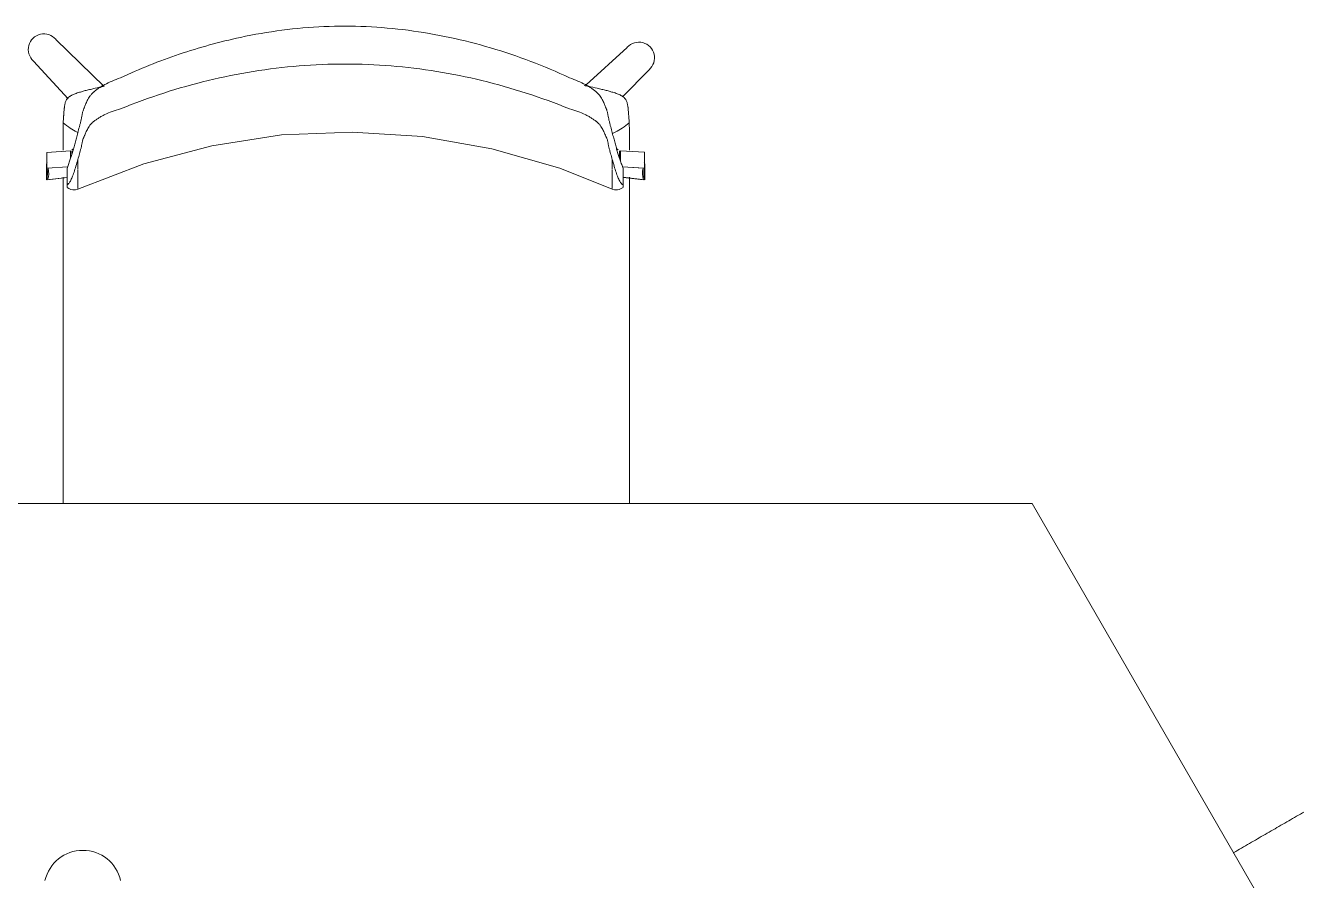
# Model space of a CAD drawing. Header units: millimetres. Extents: x 155927 to 326028, y -36033 to 97293.
# Drawn here: x 175132 to 176197, y 18682 to 19399 of the extents above; entities that cross this region are included whole.
import ezdxf

# ---------------------------------------------------------------- set-up
doc = ezdxf.new("R2010")
doc.units = ezdxf.units.MM
doc.header["$MEASUREMENT"] = 0
doc.layers.add('A-GENM', color=8, linetype='CONTINUOUS', lineweight=9)
doc.layers.add('I-FURN', color=8, linetype='CONTINUOUS', lineweight=9)

msp = doc.modelspace()

# ---------------------------------------------------------------- linework, layer by layer
at = {"layer": 'A-GENM'}
msp.add_arc((175179.8, 18674.8), 32.5, 12.6804, 167.3196, dxfattribs=at)
at = {"layer": 'I-FURN'}
for p, q in [((175197.8, 19347.5), (175157.1, 19386.9)), ((175636.1, 19380.2), (175601.7, 19348.7)), ((175138.4, 19368.7), (175167.4, 19337.2)), ((175632.2, 19338.7), (175654.3, 19361.5)), ((175287.9, 19297.8), (175346.4, 19306.8)), ((175346.4, 19306.8), (175405.5, 19309.3)), ((175405.5, 19309.3), (175464.5, 19305.5)), ((175464.5, 19305.5), (175522.7, 19295.3)), ((175149.7, 19292.2), (175169.6, 19293.6)), ((175149.7, 19278.9), (175149.7, 19292.2)), ((175169.6, 19293.6), (175169.6, 19287.7)), ((175170.6, 19293.6), (175170.6, 19290.6)), ((175230.8, 19282.6), (175287.9, 19297.8)), ((175522.7, 19295.3), (175579.5, 19278.9)), ((175629.5, 19287.7), (175629.5, 19293.6)), ((175630.4, 19293.6), (175650.4, 19292.3)), ((175630.4, 19284.8), (175630.4, 19293.6)), ((175650.4, 19292.3), (175650.4, 19278.9)), ((175149.4, 19282.5), (175149.4, 19269.2)), ((175175.7, 19261.4), (175230.8, 19282.6)), ((175650.7, 19269.2), (175650.7, 19282.5)), ((175149.4, 19269.2), (175166.6, 19271.2)), ((175167.1, 19280.1), (175149.7, 19278.9)), ((175150.3, 19269.2), (175166.6, 19271.2)), ((175166.6, 19265), (175166.6, 19278.6)), ((175579.5, 19278.9), (175623.4, 19261.4)), ((175650.4, 19278.9), (175632, 19280.2)), ((175649.4, 19278.9), (175632, 19280.1)), ((175632.6, 19265), (175632.6, 19278.6)), ((175632.6, 19271.4), (175650.7, 19269.2)), ((175632.6, 19271.2), (175649.7, 19269.2)), ((175166.6, 19262.9), (175168.1, 19261.9)), ((175168.1, 19261.9), (175169.8, 19261.1)), ((175169.8, 19261.1), (175171.3, 19260.8)), ((175171.3, 19260.8), (175173.6, 19260.8)), ((175173.6, 19260.8), (175175.7, 19261.4)), ((175625.5, 19260.8), (175623.4, 19261.4)), ((175627.8, 19260.8), (175625.5, 19260.8)), ((175629.3, 19261.1), (175627.8, 19260.8)), ((175631, 19261.9), (175629.3, 19261.1)), ((175632.6, 19262.9), (175631, 19261.9)), ((175975.3, 18997.9), (174825.3, 18997.9)), ((176550.3, 18002), (175975.3, 18997.9))]:
    msp.add_line(p, q, dxfattribs=at)
for centre, start, end in [((175147.2, 19378.5), 40.4176, 228.0338), ((175645.8, 19371.5), 310.3941, 138.0104)]:
    msp.add_arc(centre, 13.1, start, end, dxfattribs=at)
for centre, start_param, end_param in [((175132.9, 19287.9), 5.960696, 6.044337), ((175667.2, 19287.9), 3.380441, 3.464082), ((175132.9, 19274.6), 5.960696, 6.540192), ((175133.8, 19274.6), 5.960696, 6.540192), ((175666.2, 19274.6), 2.884586, 3.464082), ((175667.2, 19274.6), 2.884586, 3.464082)]:
    msp.add_ellipse(centre, major_axis=(17.4, 0), ratio=0.978487, start_param=start_param, end_param=end_param, dxfattribs=at)
for points, knots in [([(175211.4, 19354.7), (175227.5, 19362.2), (175260.3, 19375.4), (175317.3, 19391.2), (175381.8, 19399.7), (175452.7, 19396.5), (175510.5, 19384), (175555.3, 19368.9), (175577, 19359.7), (175587.7, 19354.7)], [-1, -1, -1, -1, -0.863636, -0.727273, -0.545455, -0.363636, -0.181818, -0.090909, 0, 0, 0, 0]), ([(175587.7, 19328.7), (175575.8, 19333.5), (175551.6, 19342.3), (175502, 19356.4), (175438.3, 19366.8), (175360.8, 19366.8), (175297.1, 19356.4), (175247.5, 19342.4), (175223.4, 19333.5), (175211.4, 19328.7)], [-1, -1, -1, -1, -0.9, -0.8, -0.6, -0.4, -0.2, -0.1, 0, 0, 0, 0]), ([(175163.4, 19317), (175163.4, 19318.1), (175163.5, 19319.7), (175163.7, 19321.7), (175163.7, 19322.8), (175163.8, 19323.6), (175163.8, 19324.4), (175163.9, 19325.4), (175164, 19326.6), (175164.1, 19327.8), (175164.2, 19328.7), (175164.3, 19329.2), (175164.3, 19329.6), (175164.4, 19330), (175164.4, 19330.5), (175164.6, 19331.4), (175164.8, 19332.6), (175165.1, 19334), (175165.5, 19335.2), (175166.2, 19336.4), (175167.1, 19337.6), (175168, 19338.5), (175168.9, 19339.2), (175169.6, 19339.6), (175170.3, 19340), (175171.3, 19340.5), (175172.6, 19341.1), (175174.3, 19341.7), (175176, 19342.3), (175177.8, 19342.8), (175179.4, 19343.3), (175180.9, 19343.7), (175182.6, 19344.2), (175184.4, 19344.6), (175186.9, 19345.2), (175191.3, 19346.2), (175195.1, 19347.1), (175197.4, 19347.6)], [0, 0, 0, 0, 0.0625, 0.09375, 0.109375, 0.125, 0.140625, 0.15625, 0.1875, 0.21875, 0.234375, 0.242188, 0.25, 0.257812, 0.265625, 0.28125, 0.3125, 0.34375, 0.375, 0.40625, 0.4375, 0.46875, 0.484375, 0.5, 0.515625, 0.53125, 0.5625, 0.59375, 0.625, 0.65625, 0.6875, 0.71875, 0.75, 0.78125, 0.8125, 0.875, 1, 1, 1, 1]), ([(175169, 19285.8), (175169.7, 19287.7), (175170.7, 19290.9), (175172.2, 19295.9), (175173.3, 19300), (175174.4, 19304.2), (175175.6, 19308.7), (175176.7, 19312.8), (175177.6, 19316.1), (175178.2, 19318.3), (175178.5, 19320), (175178.9, 19321.7), (175179.1, 19323.4), (175179.5, 19325.1), (175179.8, 19326.5), (175180.2, 19327.6), (175180.5, 19328.5), (175180.7, 19329), (175180.9, 19329.3), (175181, 19329.7), (175181.2, 19330.2), (175181.6, 19331.1), (175182.1, 19332.5), (175182.8, 19334.1), (175183.5, 19335.8), (175184.5, 19337.5), (175185.6, 19339.3), (175186.8, 19340.7), (175187.7, 19341.7), (175188.3, 19342.2), (175188.8, 19342.6), (175189.2, 19343.1), (175189.9, 19343.6), (175191.1, 19344.6), (175193, 19345.9), (175195.4, 19347.5), (175199.1, 19349.5), (175204.2, 19352), (175208.9, 19353.9), (175211.4, 19354.7)], [0, 0, 0, 0, 0.142857, 0.214286, 0.285714, 0.357143, 0.428571, 0.5, 0.535714, 0.571429, 0.589286, 0.607143, 0.642857, 0.660714, 0.678571, 0.696429, 0.705357, 0.709821, 0.714286, 0.71875, 0.723214, 0.732143, 0.75, 0.767857, 0.785714, 0.803571, 0.821429, 0.839286, 0.848214, 0.852679, 0.857143, 0.861607, 0.866071, 0.875, 0.892857, 0.910714, 0.928571, 0.964286, 1, 1, 1, 1]), ([(175587.7, 19354.7), (175590.2, 19353.9), (175594.9, 19352), (175600.1, 19349.5), (175603.7, 19347.5), (175606.1, 19345.9), (175608, 19344.6), (175609.2, 19343.6), (175609.9, 19343.1), (175610.4, 19342.6), (175610.8, 19342.2), (175611.4, 19341.7), (175612.4, 19340.7), (175613.5, 19339.3), (175614.6, 19337.5), (175615.6, 19335.8), (175616.3, 19334.1), (175617, 19332.5), (175617.5, 19331.1), (175617.9, 19330.2), (175618.1, 19329.7), (175618.2, 19329.3), (175618.4, 19329), (175618.6, 19328.5), (175618.9, 19327.6), (175619.3, 19326.5), (175619.6, 19325.1), (175620, 19323.4), (175620.3, 19321.7), (175620.6, 19320), (175620.9, 19318.7), (175621.2, 19317.4), (175621.6, 19315.7), (175622.4, 19312.8), (175623.5, 19308.7), (175624.7, 19304.2), (175625.8, 19300), (175626.9, 19295.9), (175628, 19292.2), (175629.1, 19288.7), (175629.8, 19286.7), (175630.1, 19285.8)], [0, 0, 0, 0, 0.035714, 0.071429, 0.089286, 0.107143, 0.125, 0.133929, 0.138393, 0.142857, 0.147321, 0.151786, 0.160714, 0.178571, 0.196429, 0.214286, 0.232143, 0.25, 0.267857, 0.276786, 0.28125, 0.285714, 0.290179, 0.294643, 0.303571, 0.321429, 0.339286, 0.357143, 0.392857, 0.410714, 0.428571, 0.446429, 0.464286, 0.5, 0.571429, 0.642857, 0.714286, 0.785714, 0.857143, 0.928571, 1, 1, 1, 1]), ([(175603.6, 19347.6), (175605.9, 19347.1), (175609.7, 19346.2), (175614.1, 19345.2), (175616.6, 19344.6), (175618.4, 19344.2), (175620.1, 19343.7), (175621.6, 19343.3), (175623.2, 19342.8), (175625, 19342.3), (175626.8, 19341.7), (175628.4, 19341.1), (175629.8, 19340.5), (175630.7, 19340), (175631.4, 19339.6), (175632.1, 19339.2), (175633, 19338.5), (175633.9, 19337.6), (175634.8, 19336.4), (175635.5, 19335.2), (175635.9, 19334), (175636.2, 19332.6), (175636.5, 19331.4), (175636.6, 19330.5), (175636.7, 19330), (175636.7, 19329.6), (175636.7, 19329.2), (175636.8, 19328.7), (175636.9, 19327.8), (175637, 19326.6), (175637.1, 19325.4), (175637.2, 19324.4), (175637.2, 19323.6), (175637.3, 19322.8), (175637.4, 19321.7), (175637.5, 19319.7), (175637.6, 19318.1), (175637.6, 19317)], [0, 0, 0, 0, 0.125, 0.1875, 0.21875, 0.25, 0.28125, 0.3125, 0.34375, 0.375, 0.40625, 0.4375, 0.46875, 0.484375, 0.5, 0.515625, 0.53125, 0.5625, 0.59375, 0.625, 0.65625, 0.6875, 0.71875, 0.734375, 0.742188, 0.75, 0.757812, 0.765625, 0.78125, 0.8125, 0.84375, 0.859375, 0.875, 0.890625, 0.90625, 0.9375, 1, 1, 1, 1]), ([(175211.4, 19328.7), (175208.9, 19328), (175204.3, 19326.5), (175199.2, 19324.4), (175195.6, 19322.5), (175193.2, 19321.1), (175191.3, 19319.9), (175190.1, 19319), (175189.4, 19318.5), (175188.9, 19318.2), (175188.5, 19317.8), (175187.9, 19317.2), (175186.9, 19316.3), (175185.7, 19314.9), (175184.5, 19313.2), (175183.6, 19311.5), (175182.7, 19309.8), (175182, 19308.2), (175181.5, 19306.9), (175181.1, 19306), (175180.9, 19305.5), (175180.7, 19305.2), (175180.6, 19304.8), (175180.4, 19304.4), (175180, 19303.6), (175179.7, 19302.6), (175179.4, 19301.4), (175179.1, 19299.9), (175178.8, 19298.5), (175178.6, 19297), (175178.3, 19295.8), (175178, 19294.6), (175177.5, 19293), (175176.8, 19290.2), (175176.1, 19287.9), (175175.7, 19286.3)], [0, 0, 0, 0, 0.0625, 0.125, 0.15625, 0.1875, 0.21875, 0.234375, 0.242188, 0.25, 0.257812, 0.265625, 0.28125, 0.3125, 0.34375, 0.375, 0.40625, 0.4375, 0.46875, 0.484375, 0.492188, 0.5, 0.507812, 0.515625, 0.53125, 0.5625, 0.59375, 0.625, 0.6875, 0.71875, 0.75, 0.78125, 0.8125, 0.875, 1, 1, 1, 1]), ([(175623.4, 19286.3), (175623, 19287.9), (175622.3, 19290.2), (175621.6, 19293), (175621.2, 19294.6), (175620.8, 19295.8), (175620.5, 19297), (175620.3, 19298.5), (175620, 19299.9), (175619.7, 19301.4), (175619.4, 19302.6), (175619.1, 19303.6), (175618.8, 19304.4), (175618.6, 19304.8), (175618.4, 19305.2), (175618.2, 19305.5), (175618, 19306), (175617.6, 19306.9), (175617.1, 19308.2), (175616.4, 19309.8), (175615.5, 19311.5), (175614.6, 19313.2), (175613.4, 19314.9), (175612.2, 19316.3), (175611.2, 19317.2), (175610.6, 19317.8), (175610.2, 19318.2), (175609.7, 19318.5), (175609, 19319), (175607.8, 19319.9), (175605.9, 19321.1), (175603.5, 19322.5), (175599.9, 19324.4), (175594.8, 19326.5), (175590.2, 19328), (175587.7, 19328.7)], [0, 0, 0, 0, 0.125, 0.1875, 0.21875, 0.25, 0.28125, 0.3125, 0.375, 0.40625, 0.4375, 0.46875, 0.484375, 0.492188, 0.5, 0.507812, 0.515625, 0.53125, 0.5625, 0.59375, 0.625, 0.65625, 0.6875, 0.71875, 0.734375, 0.742188, 0.75, 0.757812, 0.765625, 0.78125, 0.8125, 0.84375, 0.875, 0.9375, 1, 1, 1, 1]), ([(175163.4, 19317), (175165.3, 19315.4), (175169.1, 19312.5), (175173.3, 19310), (175175.7, 19308.8), (175176, 19308.6)], [0, 0, 0, 0, 0.02777778, 0.05555556, 0.06066679, 0.06066679, 0.06066679, 0.06066679]), ([(175623.6, 19308), (175624.4, 19308.4), (175627.2, 19309.7), (175631.9, 19312.5), (175635.8, 19315.4), (175637.6, 19317)], [0.93303317, 0.93303317, 0.93303317, 0.93303317, 0.94444444, 0.97222222, 1, 1, 1, 1]), ([(175163.2, 18997.6), (175163.2, 18997.8), (175163.2, 19000.4), (175163.2, 19005.6), (175163.2, 19013.2), (175163.2, 19020.8), (175163.2, 19030.9), (175163.2, 19043.4), (175163.2, 19055.8), (175163.2, 19065.9), (175163.2, 19073.5), (175163.2, 19081.2), (175163.2, 19091.2), (175163.2, 19103.7), (175163.2, 19118.7), (175163.2, 19133.9), (175163.2, 19149), (175163.2, 19163.9), (175163.2, 19176.3), (175163.2, 19186.4), (175163.2, 19194), (175163.2, 19201.6), (175163.2, 19211.5), (175163.2, 19223.7), (175163.2, 19236.1), (175163.2, 19246.2), (175163.2, 19253.9), (175163.2, 19261.7), (175163.2, 19267.6), (175163.2, 19270.8), (175163.2, 19271.5)], [-0.7511307, -0.7511307, -0.7511307, -0.7511307, -0.75, -0.7321429, -0.7142857, -0.6964286, -0.6785714, -0.6428571, -0.6071429, -0.5892857, -0.5714286, -0.5535714, -0.5357143, -0.5, -0.4642857, -0.4285714, -0.3928571, -0.3571429, -0.3214286, -0.3035714, -0.2857143, -0.2678571, -0.25, -0.2142857, -0.1785714, -0.1607143, -0.1428571, -0.125, -0.1071429, -0.1022726, -0.1022726, -0.1022726, -0.1022726]), ([(175175.7, 19262), (175175.7, 19262.3), (175175.7, 19262.9), (175175.7, 19264.9), (175175.7, 19268.9), (175175.7, 19273.7), (175175.7, 19277.3), (175175.7, 19277.7)], [0.4444444, 0.4444444, 0.4444444, 0.4444444, 0.5138889, 0.5833333, 0.7222222, 0.8611111, 0.8793474, 0.8793474, 0.8793474, 0.8793474]), ([(175623.4, 19277.6), (175623.4, 19275.4), (175623.4, 19271.4), (175623.4, 19266.8), (175623.4, 19264.2), (175623.4, 19262.7), (175623.4, 19262.2), (175623.4, 19262)], [0.1206526, 0.1206526, 0.1206526, 0.1206526, 0.2222222, 0.3333333, 0.4444444, 0.5, 0.5555556, 0.5555556, 0.5555556, 0.5555556]), ([(175637.8, 19271.5), (175637.8, 19271), (175637.8, 19265.5), (175637.8, 19254.7), (175637.8, 19239.3), (175637.8, 19224.2), (175637.8, 19211.7), (175637.8, 19201.6), (175637.8, 19194), (175637.8, 19186.3), (175637.8, 19176.2), (175637.8, 19163.7), (175637.8, 19151.3), (175637.8, 19141.3), (175637.8, 19133.7), (175637.8, 19126.2), (175637.8, 19116.2), (175637.8, 19103.9), (175637.8, 19091.5), (175637.8, 19081.5), (175637.8, 19073.8), (175637.8, 19066.2), (175637.8, 19056.1), (175637.8, 19043.5), (175637.8, 19028.4), (175637.8, 19013.1), (175637.8, 19002.8), (175637.8, 18997.7), (175637.8, 18997.6)], [-0.896036, -0.896036, -0.896036, -0.896036, -0.8928571, -0.8571429, -0.8214286, -0.7857143, -0.75, -0.7321429, -0.7142857, -0.6964286, -0.6785714, -0.6428571, -0.6071429, -0.5892857, -0.5714286, -0.5535714, -0.5357143, -0.5, -0.4642857, -0.4464286, -0.4285714, -0.4107143, -0.3928571, -0.3571429, -0.3214286, -0.2857143, -0.25, -0.2493139, -0.2493139, -0.2493139, -0.2493139]), ([(175166.6, 19265), (175166.6, 19264.5), (175166.6, 19263.6), (175166.6, 19263), (175166.6, 19262.9), (175166.6, 19263.5), (175166.6, 19264.3), (175166.6, 19264.6)], [0, 0, 0, 0, 0.125, 0.25, 0.375, 0.5, 0.5828112, 0.5828112, 0.5828112, 0.5828112]), ([(175632.6, 19264.6), (175632.6, 19264.3), (175632.6, 19263.5), (175632.6, 19262.9), (175632.6, 19263), (175632.6, 19263.6), (175632.6, 19264.5), (175632.6, 19265)], [0.4162183, 0.4162183, 0.4162183, 0.4162183, 0.5, 0.625, 0.75, 0.875, 1, 1, 1, 1]), ([(176143.9, 18705.2), (176144.1, 18705.3), (176148.5, 18707.9), (176157.5, 18713.1), (176170.7, 18720.7), (176183.8, 18728.3), (176194.7, 18734.6), (176203.5, 18739.6), (176210.1, 18743.5), (176216.7, 18747.3), (176225.4, 18752.3), (176236.1, 18758.5), (176246.8, 18764.6), (176255.4, 18769.6), (176262, 18773.4), (176268.5, 18777.2), (176277.2, 18782.2), (176287.9, 18788.4), (176298.7, 18794.6), (176307.5, 18799.7), (176314.1, 18803.5), (176320.8, 18807.4), (176329.5, 18812.4), (176340.3, 18818.6), (176353.4, 18826.2), (176366.7, 18833.9), (176376, 18839.3), (176380.9, 18842), (176381.3, 18842.3)], [-0.751114, -0.751114, -0.751114, -0.751114, -0.75, -0.7142857, -0.6785714, -0.6428571, -0.6071429, -0.5892857, -0.5714286, -0.5535714, -0.5357143, -0.5, -0.4642857, -0.4464286, -0.4285714, -0.4107143, -0.3928571, -0.3571429, -0.3214286, -0.3035714, -0.2857143, -0.2678571, -0.25, -0.2142857, -0.1785714, -0.1428571, -0.1071429, -0.103964, -0.103964, -0.103964, -0.103964])]:
    msp.add_open_spline(points, degree=3, knots=knots, dxfattribs=at)
for points in [[(175603.6, 19347.6), (175602.4, 19347.8), (175601.2, 19348), (175599.9, 19348.3)], [(175600, 19348.2), (175601.2, 19348), (175602.4, 19347.8), (175603.6, 19347.6)], [(175163.2, 19313.1), (175163.2, 19313.8), (175163.3, 19315.1), (175163.3, 19316.3), (175163.4, 19317)], [(175637.6, 19317), (175637.7, 19316.3), (175637.7, 19315.1), (175637.8, 19313.8), (175637.8, 19313.1)], [(175163.2, 19294.2), (175163.2, 19300.7), (175163.2, 19307), (175163.2, 19313.1)], [(175637.8, 19313.1), (175637.8, 19307), (175637.8, 19300.7), (175637.8, 19294.2)], [(175171.9, 19295.2), (175171.5, 19294.9), (175171.1, 19294.7), (175170.7, 19294.4)], [(175628.4, 19294.4), (175628, 19294.7), (175627.6, 19294.9), (175627.2, 19295.2)], [(175175.7, 19286.3), (175175.1, 19284.3), (175174, 19280.5), (175172.4, 19275.5), (175170.9, 19271.3), (175169.4, 19268), (175167.9, 19265.9), (175167, 19265.2), (175166.6, 19265)], [(175166.6, 19278.6), (175166.9, 19279.7), (175167.8, 19282), (175168.6, 19284.5), (175169, 19285.8)], [(175175.7, 19278.2), (175175.7, 19280.6), (175175.7, 19283.3), (175175.7, 19286.3)], [(175623.4, 19286.3), (175623.4, 19283.3), (175623.4, 19280.6), (175623.4, 19278.2)], [(175632.6, 19265), (175632.1, 19265.2), (175631.2, 19265.9), (175629.7, 19268), (175628.2, 19271.3), (175626.7, 19275.5), (175625.1, 19280.5), (175624, 19284.3), (175623.4, 19286.3)], [(175630.1, 19285.8), (175630.5, 19284.5), (175631.4, 19282), (175632.2, 19279.7), (175632.6, 19278.6)]]:
    msp.add_open_spline(points, degree=3, dxfattribs=at)

doc.saveas('drawing.dxf')
